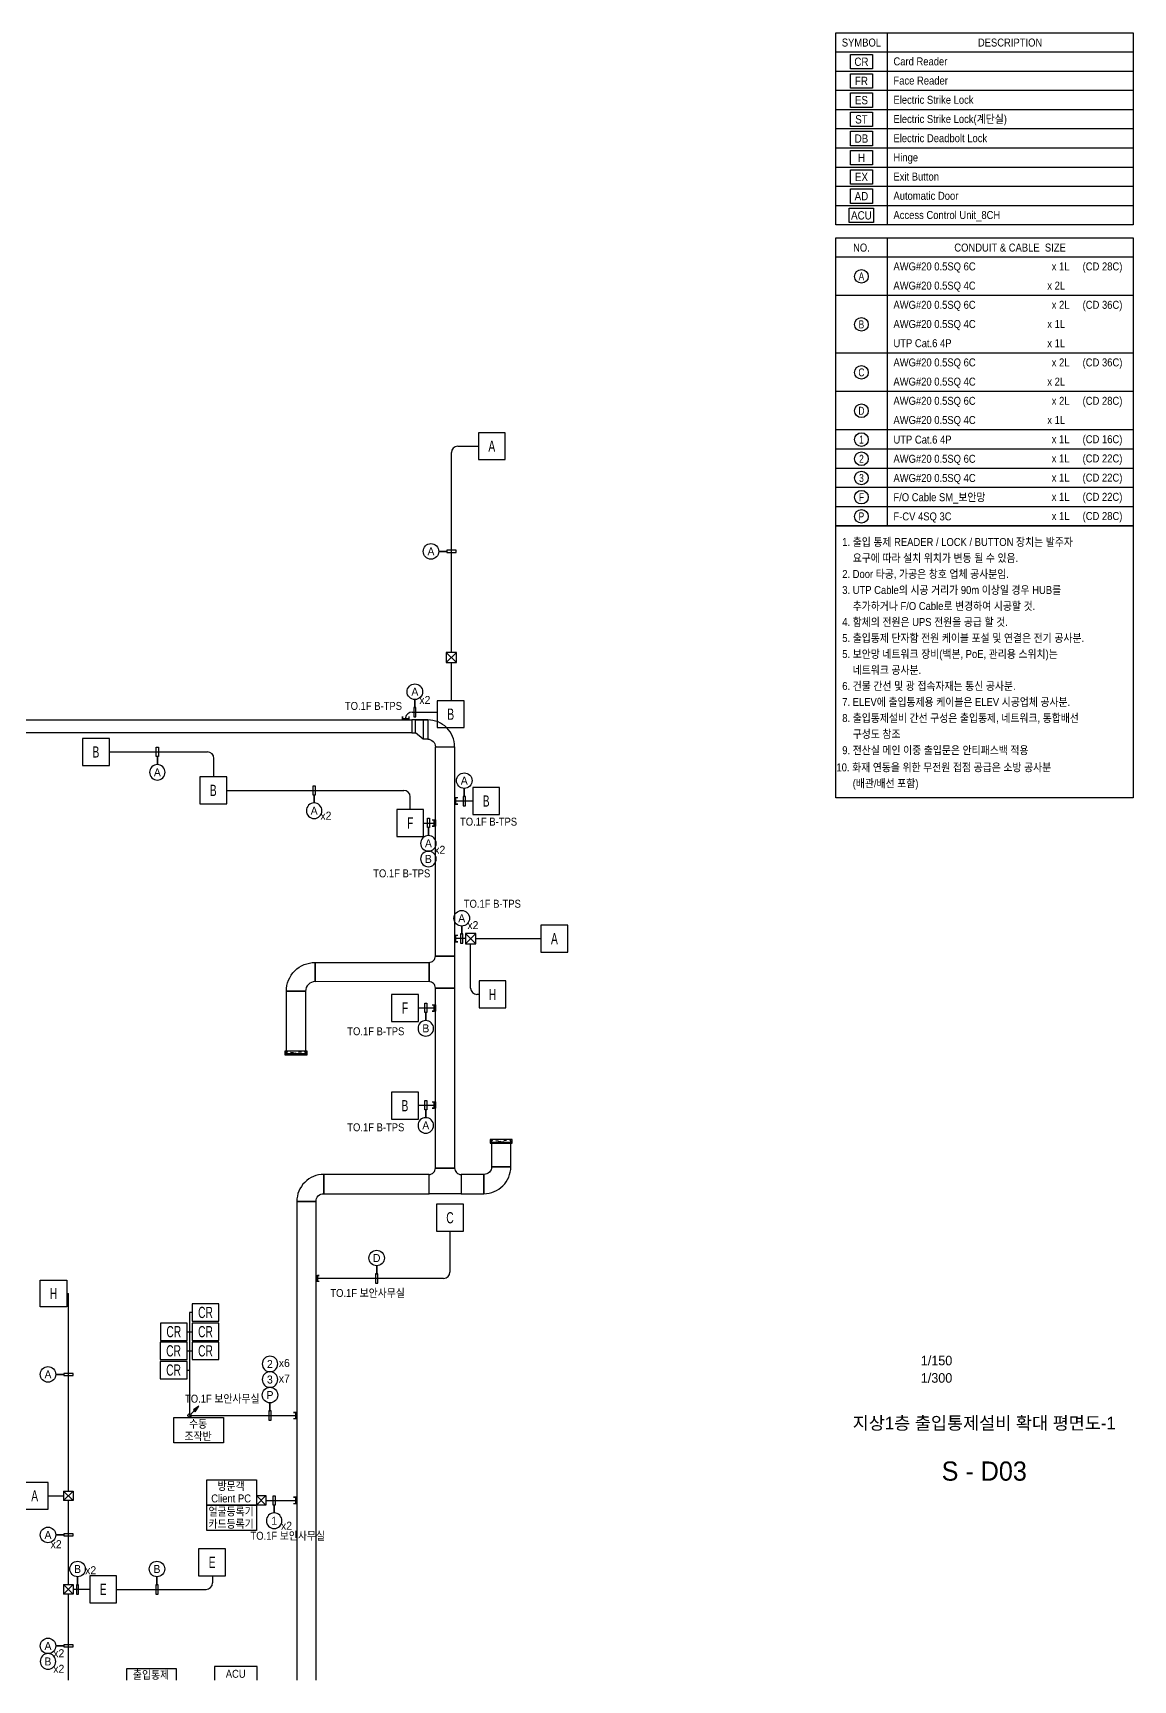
# Model space of a CAD drawing. Header units: millimetres. Extents: x 88230 to 502050, y -351975 to 882900.
# Drawn here: x 324339 to 375900, y -348850 to -271650 of the extents above; entities that cross this region are included whole.
import ezdxf
from ezdxf.enums import TextEntityAlignment as Align

# ---------------------------------------------------------------- set-up
doc = ezdxf.new("R2010")
doc.units = ezdxf.units.MM
doc.header["$LTSCALE"] = 150
doc.linetypes.add('D1', pattern=[3, 1, -1, 1])
for name, color, linetype in [('------16 CCTV', 3, 'Continuous'), ('-----20 General Symbol', 3, 'Continuous'), ('-----27 Communication Cable Tray', 2, 'Continuous'), ('-----29 Cable Schedule', 1, 'Continuous'), ('-----29 Indicator', 1, 'Continuous'), ('-----30 Text', 2, 'Continuous'), ('-----41 Drawing Title', 2, 'Continuous'), ('-----42 Drawing Number', 2, 'Continuous'), ('-----43 Drawing Scale', 3, 'Continuous'), ('4', 4, 'Continuous')]:
    doc.layers.add(name, color=color, linetype=linetype)
doc.styles.add('ELEC', font='')
doc.styles.get('ELEC').set_extended_font_data('Dotum')

# ---------------------------------------------------------------- blocks, each defined once
blk = doc.blocks.new('A$Cb6f7ff96')
at = {"layer": '-----20 General Symbol', "color": 1}
for points in [[(-29521, -10719), (-29521, -12079), (-31600, -12079), (-31600, -10719)], [(-29521, -12519), (-29521, -13879), (-31600, -13879), (-31600, -12519)], [(-29521, -14319), (-29521, -15679), (-31600, -15679), (-31600, -14319)], [(-29521, -16119), (-29521, -17479), (-31600, -17479), (-31600, -16119)], [(-29521, -17919), (-29521, -19279), (-31600, -19279), (-31600, -17919)], [(-29521, -19719), (-29521, -21079), (-31600, -21079), (-31600, -19719)], [(-29521, -21519), (-29521, -22879), (-31600, -22879), (-31600, -21519)], [(-29521, -23319), (-29521, -24679), (-31600, -24679), (-31600, -23319)], [(-29421, -25119), (-29421, -26479), (-31700, -26479), (-31700, -25119)]]:
    blk.add_lwpolyline(points, close=True, dxfattribs=at)
at = {"layer": '-----29 Cable Schedule', "color": 1}
for p, q in [((-28161, -8700), (-28161, -26719)), ((-5100, -12300), (-32961, -12300)), ((-5100, -14100), (-32961, -14100)), ((-5100, -15900), (-32961, -15900)), ((-5100, -17700), (-32961, -17700)), ((-5100, -19500), (-32961, -19500)), ((-5100, -21300), (-32961, -21300)), ((-5100, -21300), (-32961, -21300)), ((-5100, -23100), (-32961, -23100)), ((-5100, -23100), (-32961, -23100)), ((-5100, -24900), (-32961, -24900)), ((-5100, -24900), (-32961, -24900)), ((-28161, -27919), (-28161, -54919)), ((-5100, -33319), (-32961, -33319)), ((-5100, -38719), (-32961, -38719)), ((-5100, -42319), (-32961, -42319)), ((-5100, -45919), (-32961, -45919)), ((-5100, -47719), (-32961, -47719)), ((-5100, -49519), (-32961, -49519)), ((-5100, -51319), (-32961, -51319)), ((-5100, -53119), (-32961, -53119))]:
    blk.add_line(p, q, dxfattribs=at)
at = {"layer": '-----29 Cable Schedule', "color": 3}
for p, q in [((-5100, -10500), (-32961, -10500)), ((-5100, -29719), (-32961, -29719))]:
    blk.add_line(p, q, dxfattribs=at)
for points in [[(-5100, -26700), (-32961, -26700), (-32961, -8700), (-5100, -8700)], [(-5100, -54919), (-32961, -54919), (-32961, -27919), (-5100, -27919)], [(-5100, -80413), (-32961, -80413), (-32961, -54919), (-5100, -54919)]]:
    blk.add_lwpolyline(points, close=True, dxfattribs=at)
at = {"layer": '-----29 Indicator', "color": 1}
for centre in [(-30561, -31519), (-30561, -36019), (-30561, -40519), (-30561, -44119), (-30561, -46819), (-30561, -48619), (-30561, -50419), (-30561, -52219), (-30561, -54019)]:
    blk.add_circle(centre, 637, dxfattribs=at)
at = {"layer": '-----20 General Symbol', "color": 3, "style": 'ELEC', "width": 0.9}
for s, p in [('CR', (-30561, -11399)), ('FR', (-30561, -13199)), ('ES', (-30561, -14999)), ('ST', (-30561, -16799)), ('DB', (-30561, -18599)), ('H', (-30561, -20399)), ('EX', (-30561, -22199)), ('AD', (-30561, -23999)), ('ACU', (-30561, -25799))]:
    blk.add_text(s, height=780, dxfattribs=at).set_placement(p, align=Align.MIDDLE_CENTER)
at = {"layer": '-----30 Text', "color": 2, "style": 'ELEC', "width": 0.9}
for s, p in [('SYMBOL', (-30561, -9600)), ('DESCRIPTION', (-16630, -9600)), ('NO.', (-30561, -28819)), ('CONDUIT & CABLE  SIZE', (-16630, -28819))]:
    blk.add_text(s, height=750, dxfattribs=at).set_placement(p, align=Align.MIDDLE)
for s, p in [('Card Reader', (-27561, -11366)), ('Face Reader', (-27561, -13166)), ('Electric Strike Lock', (-27561, -14966)), ('Electric Strike Lock(계단실)', (-27561, -16766)), ('Electric Deadbolt Lock', (-27561, -18566)), ('Hinge', (-27561, -20366)), ('Exit Button', (-27561, -22166)), ('Automatic Door', (-27561, -23966)), ('Access Control Unit_8CH', (-27561, -25766)), ('AWG#20 0.5SQ 6C', (-27561, -30585)), ('AWG#20 0.5SQ 4C', (-27561, -32385)), ('AWG#20 0.5SQ 6C', (-27561, -34185)), ('AWG#20 0.5SQ 4C', (-27561, -35985)), ('UTP Cat.6 4P', (-27561, -37785)), ('AWG#20 0.5SQ 6C', (-27561, -39585)), ('AWG#20 0.5SQ 4C', (-27561, -41385)), ('AWG#20 0.5SQ 6C', (-27561, -43185)), ('AWG#20 0.5SQ 4C', (-27561, -44985)), ('UTP Cat.6 4P', (-27561, -46819)), ('AWG#20 0.5SQ 6C', (-27561, -48619)), ('AWG#20 0.5SQ 4C', (-27561, -50419)), ('F/O Cable SM_보안망', (-27561, -52219)), ('F-CV 4SQ 3C', (-27561, -54019)), ('1. 출입 통제 READER / LOCK / BUTTON 장치는 발주자', (-32361, -56419)), ('    요구에 따라 설치 위치가 변동 될 수 있음.', (-32361, -57919)), ('2. Door 타공, 가공은 창호 업체 공사분임.', (-32361, -59419)), ('3. UTP Cable의 시공 거리가 90m 이상일 경우 HUB를', (-32361, -60919)), ('    추가하거나 F/O Cable로 변경하여 시공할 것.', (-32361, -62419)), ('4. 함체의 전원은 UPS 전원을 공급 할 것.', (-32361, -63919)), ('5. 출입통제 단자함 전원 케이블 포설 및 연결은 전기 공사분.', (-32361, -65419)), ('5. 보안망 네트워크 장비(백본, PoE, 관리용 스위치)는', (-32361, -66919)), ('6. 건물 간선 및 광 접속자재는 통신 공사분.', (-32361, -69919)), ('    네트워크 공사분.', (-32361, -68419)), ('7. ELEV에 출입통제용 케이블은 ELEV 시공업체 공사분.', (-32361, -71419)), ('8. 출입통제설비 간선 구성은 출입통제, 네트워크, 통합배선', (-32361, -72919)), ('    구성도 참조', (-32361, -74419)), ('9. 전산실 메인 이중 출입문은 안티패스백 적용', (-32361, -75937)), ('10. 화재 연동을 위한 무전원 접점 공급은 소방 공사분', (-32905, -77545)), ('    (배관/배선 포함)', (-32361, -79045))]:
    blk.add_text(s, height=750, dxfattribs=at).set_placement(p, align=Align.MIDDLE_LEFT)
for s, p in [('x 1L     (CD 28C)', (-6100, -30585)), ('x 2L     ', (-10242, -32385)), ('x 2L     (CD 36C)', (-6100, -34185)), ('x 1L     ', (-10242, -35985)), ('x 1L     ', (-10242, -37785)), ('x 2L     (CD 36C)', (-6100, -39585)), ('x 2L     ', (-10242, -41385)), ('x 2L     (CD 28C)', (-6100, -43185)), ('x 1L     ', (-10242, -44985)), ('x 1L     (CD 16C)', (-6100, -46785)), ('x 1L     (CD 22C)', (-6100, -48585)), ('x 1L     (CD 22C)', (-6100, -50385)), ('x 1L     (CD 22C)', (-6100, -52185)), ('x 1L     (CD 28C)', (-6100, -53985))]:
    blk.add_text(s, height=750, dxfattribs=at).set_placement(p, align=Align.MIDDLE_RIGHT)
at = {"layer": '-----30 Text', "transparency": 33554687, "style": 'ELEC', "width": 0.8}
for s, p in [('A', (-30561, -31519)), ('B', (-30561, -36019)), ('C', (-30561, -40519)), ('D', (-30561, -44119)), ('1', (-30561, -46819)), ('2', (-30561, -48619)), ('3', (-30561, -50419)), ('F', (-30561, -52219)), ('P', (-30561, -54019))]:
    blk.add_text(s, height=750, dxfattribs=at).set_placement(p, align=Align.MIDDLE_CENTER)
blk = doc.blocks.new('O08')
blk.add_hatch(color=256).paths.add_polyline_path([(120, 51), (-120, 51), (-120, 0), (120, 0)])
blk.add_lwpolyline([(120, 127.5), (120, 0), (-120, 0), (-120, 127.5), (-120, 51), (120, 51)])
blk = doc.blocks.new('O01')
blk.add_hatch(color=256).paths.add_polyline_path([(-149, -218), (-218, -149), (-368, -368)])
blk.add_line((-46, -46), (-184, -184))
blk.add_lwpolyline([(-368, -368), (-149, -218), (-218, -149), (-368, -368)])
blk.add_circle((0, 0), 65)
for p in [(-65, 0), (-65, 0), (0, 65), (0, 65), (65, 0), (65, 0), (0, -65), (0, -65)]:
    blk.add_point(p)
blk = doc.blocks.new('BOX')
at = {"layer": '-----20 General Symbol'}
for p, q in [((200, 200), (-200, -200)), ((-200, 200), (200, -200))]:
    blk.add_line(p, q, dxfattribs=at)
blk.add_lwpolyline([(-200, 200), (200, 200), (200, -200), (-200, -200)], close=True, dxfattribs=at)
blk = doc.blocks.new('GOK_A')
at = {"layer": '-----20 General Symbol', "color": 1}
blk.add_lwpolyline([(272950, 44280), (274750, 44280), (274750, 46080), (272950, 46080)], close=True, dxfattribs=at)
at = {"layer": '-----20 General Symbol', "color": 3, "style": 'ELEC', "width": 0.7}
blk.add_text('A', height=750, dxfattribs=at).set_placement((273850, 45180), align=Align.MIDDLE_CENTER)
blk = doc.blocks.new('GOK_F')
at = {"layer": '-----20 General Symbol', "color": 1}
blk.add_lwpolyline([(275670, 41850), (277470, 41850), (277470, 43650), (275670, 43650)], close=True, dxfattribs=at)
at = {"layer": '-----20 General Symbol', "color": 3, "style": 'ELEC', "width": 0.7}
blk.add_text('F', height=750, dxfattribs=at).set_placement((276570, 42750), align=Align.MIDDLE_CENTER)
blk = doc.blocks.new('GOK_B')
at = {"layer": '-----20 General Symbol', "color": 1}
blk.add_lwpolyline([(272950, 41850), (274750, 41850), (274750, 43650), (272950, 43650)], close=True, dxfattribs=at)
at = {"layer": '-----20 General Symbol', "color": 3, "style": 'ELEC', "width": 0.7}
blk.add_text('B', height=750, dxfattribs=at).set_placement((273850, 42750), align=Align.MIDDLE_CENTER)
blk = doc.blocks.new('GOK_H')
at = {"layer": '-----20 General Symbol', "color": 1}
blk.add_lwpolyline([(139470, -259730), (140730, -259730), (140730, -258470), (139470, -258470)], close=True, dxfattribs=at)
at = {"layer": '-----20 General Symbol', "color": 3, "style": 'ELEC', "width": 0.7}
blk.add_text('H', height=525, dxfattribs=at).set_placement((140100, -259100), align=Align.MIDDLE_CENTER)
blk = doc.blocks.new('A$Cfacc77e0')
at = {"layer": '-----20 General Symbol', "color": 1}
blk.add_lwpolyline([(0, 0), (1260, 0), (1260, 810), (0, 810)], close=True, dxfattribs=at)
at = {"layer": '-----20 General Symbol', "color": 3, "style": 'ELEC', "width": 0.7}
blk.add_text('CR', height=525, dxfattribs=at).set_placement((630, 410), align=Align.MIDDLE_CENTER)
blk = doc.blocks.new('GOK_C')
at = {"layer": '-----20 General Symbol', "color": 1}
blk.add_lwpolyline([(114698, -205929), (115958, -205929), (115958, -204669), (114698, -204669)], close=True, dxfattribs=at)
at = {"layer": '-----20 General Symbol', "color": 3, "style": 'ELEC', "width": 0.7}
blk.add_text('C', height=525, dxfattribs=at).set_placement((115328, -205299), align=Align.MIDDLE_CENTER)
blk = doc.blocks.new('A$C533477cd')
at = {"layer": '-----27 Communication Cable Tray', "color": 1, "elevation": 0}
blk.add_lwpolyline([(200, -2581), (0, -2581), (0, -3731), (200, -3731), (200, -2581)], dxfattribs=at)
at = {"layer": '-----27 Communication Cable Tray', "color": 1, "linetype": 'D1', "elevation": 0}
for points in [[(200, -2581), (0, -3731)], [(200, -3731), (0, -2581)]]:
    blk.add_lwpolyline(points, dxfattribs=at)
at = {"layer": '-----27 Communication Cable Tray', "elevation": 0}
for points in [[(50, -2631), (0, -2631), (0, -3681), (50, -3681), (50, -2631)], [(150, -2706), (150, -2656), (50, -2656), (50, -3656), (150, -3656), (150, -3606)]]:
    blk.add_lwpolyline(points, dxfattribs=at)
blk = doc.blocks.new('GOK_E')
at = {"layer": '-----20 General Symbol', "color": 1}
blk.add_lwpolyline([(275670, 44280), (277470, 44280), (277470, 46080), (275670, 46080)], close=True, dxfattribs=at)
at = {"layer": '-----20 General Symbol', "color": 3, "style": 'ELEC', "width": 0.7}
blk.add_text('E', height=750, dxfattribs=at).set_placement((276570, 45180), align=Align.MIDDLE_CENTER)

msp = doc.modelspace()

# ---------------------------------------------------------------- linework, layer by layer
at = {"layer": '------16 CCTV', "elevation": 0}
for points in [[(325775, -339990), (325775, -340440), (326225, -339990), (326225, -340440), (325775, -339990), (326225, -339990), (326225, -340440), (325775, -340440)], [(334810, -340203), (334810, -340653), (335260, -340203), (335260, -340653), (334810, -340203), (335260, -340203), (335260, -340653), (334810, -340653)], [(325775, -344375), (325775, -344825), (326225, -344375), (326225, -344825), (325775, -344375), (326225, -344375), (326225, -344825), (325775, -344825)]]:
    msp.add_lwpolyline(points, dxfattribs=at)
at = {"layer": '-----20 General Symbol', "color": 1}
for p, q in [((328736, -348307), (331057, -348307)), ((328736, -348850), (328736, -348307)), ((331057, -348307), (331057, -348850)), ((334843, -348219), (332843, -348219)), ((332843, -348219), (332843, -348850)), ((334843, -348850), (334843, -348219))]:
    msp.add_line(p, q, dxfattribs=at)
at = {"layer": '-----20 General Symbol', "color": 1, "elevation": 0}
for points in [[(330943, -336544), (333264, -336544), (333264, -337735), (330943, -337735)], [(332489, -339462), (334810, -339462), (334810, -340653), (332489, -340653)], [(332489, -340653), (334810, -340653), (334810, -341845), (332489, -341845)]]:
    msp.add_lwpolyline(points, close=True, dxfattribs=at)
at = {"layer": '-----27 Communication Cable Tray', "elevation": 0}
for points in [[(342092, -304448), (275808, -304449), (275808, -303849), (342092, -303848)], [(344102, -305108), (344103, -314916), (343203, -314916), (343202, -305108)], [(337566, -315217), (342903, -315216), (342903, -316116), (337566, -316117)], [(344103, -316416), (344104, -324853), (343204, -324853), (343203, -316416)], [(336217, -319517), (336219, -316564), (337119, -316564), (337117, -319517)], [(346736, -324793), (346736, -323693), (345836, -323693), (345836, -324793)], [(342903, -325153), (337967, -325153), (337967, -326053), (342903, -326053)], [(345476, -325153), (344403, -325153), (344403, -326053), (345476, -326053)]]:
    msp.add_lwpolyline(points, close=True, dxfattribs=at)
for points in [[(342842, -303848), (342092, -303848), (342092, -304448), (342271, -304448), (342271, -303848), (342621, -303848), (342621, -304748), (342271, -304448), (342271, -303848), (342842, -303848), (342842, -304748), (342621, -304748)], [(337607, -348850), (337607, -326413), (336707, -326413), (336707, -348850)]]:
    msp.add_lwpolyline(points, dxfattribs=at)
for points in [[(342842, -304748), (342842, -304748, -0.414214), (343202, -305108), (343202, -305108), (344102, -305108, 0.414214), (342842, -303848)], [(343203, -314916), (344103, -314916), (344103, -314916), (344103, -316416), (343203, -316416, 0.414214), (342903, -316116), (342903, -315216), (342903, -315216, 0.414214)], [(337566, -316115), (337566, -316115, 0.414214), (337117, -316564), (337117, -316564), (336219, -316564, -0.414214), (337566, -315217)], [(344403, -325153), (344403, -326053), (344403, -326053), (342903, -326053), (342903, -325153, 0.414214), (343203, -324853), (344103, -324853), (344103, -324853, 0.414214)], [(345836, -324793), (345836, -324793, -0.414214), (345476, -325153), (345476, -325153), (345476, -326053, 0.414214), (346736, -324793)], [(337607, -326413), (337607, -326413, -0.414214), (337967, -326053), (337967, -326053), (337967, -325153, 0.414214), (336707, -326413)]]:
    msp.add_lwpolyline(points, format="xyb", close=True, dxfattribs=at)
at = {"layer": '-----29 Indicator', "color": 1}
for points in [[(343359, -295950), (343732, -295950), (343732, -296001), (344168, -296001), (344168, -295898), (343732, -295898), (343732, -295975), (343732, -295950), (343359, -295950, -0.414214), (342994, -296314, -0.414214), (342630, -295950, -0.414214), (342994, -295585, -0.414214), (343359, -295950, -0.151042)], [(330169, -305940), (330169, -305568), (330117, -305568), (330117, -305132), (330220, -305132), (330220, -305568), (330143, -305568), (330169, -305568), (330169, -305940, 0.414214), (329804, -306305, 0.414214), (330169, -306670, 0.414214), (330533, -306305, 0.414214), (330169, -305940, 0.151042)], [(344555, -307059), (344555, -307432), (344504, -307432), (344504, -307868), (344607, -307868), (344607, -307432), (344530, -307432), (344555, -307432), (344555, -307059, -0.414214), (344191, -306694, -0.414214), (344555, -306330, -0.414214), (344920, -306694, -0.414214), (344555, -307059, -0.151042)], [(337519, -307740), (337519, -307368), (337467, -307368), (337467, -306932), (337570, -306932), (337570, -307368), (337493, -307368), (337519, -307368), (337519, -307740, 0.414214), (337154, -308105, 0.414214), (337519, -308470, 0.414214), (337883, -308105, 0.414214), (337519, -307740, 0.151042)], [(342875, -309270), (342875, -308897), (342824, -308897), (342824, -308461), (342926, -308461), (342926, -308897), (342849, -308897), (342875, -308897), (342875, -309270, 0.414214), (342510, -309635, 0.414214), (342875, -310000, 0.414214), (343240, -309635, 0.414214), (342875, -309270, 0.151042)], [(344435, -313509), (344435, -313881), (344384, -313881), (344384, -314318), (344487, -314318), (344487, -313881), (344410, -313881), (344435, -313881), (344435, -313509, -0.414214), (344071, -313144, -0.414214), (344435, -312779, -0.414214), (344800, -313144, -0.414214), (344435, -313509, -0.151042)], [(342752, -317940), (342752, -317568), (342701, -317568), (342701, -317132), (342803, -317132), (342803, -317568), (342726, -317568), (342752, -317568), (342752, -317940, 0.414214), (342387, -318305, 0.414214), (342752, -318670, 0.414214), (343117, -318305, 0.414214), (342752, -317940, 0.151042)], [(342752, -322491), (342752, -322118), (342701, -322118), (342701, -321682), (342804, -321682), (342804, -322118), (342727, -322118), (342752, -322118), (342752, -322491, 0.414214), (342387, -322856, 0.414214), (342752, -323220, 0.414214), (343117, -322856, 0.414214), (342752, -322491, 0.151042)], [(340449, -329434), (340449, -329807), (340397, -329807), (340397, -330243), (340500, -330243), (340500, -329807), (340423, -329807), (340449, -329807), (340449, -329434, -0.414214), (340084, -329069, -0.414214), (340449, -328705, -0.414214), (340814, -329069, -0.414214), (340449, -329434, -0.151042)], [(335449, -335859), (335449, -336232), (335397, -336232), (335397, -336668), (335500, -336668), (335500, -336232), (335423, -336232), (335449, -336232), (335449, -335859, -0.414214), (335084, -335494, -0.414214), (335449, -335130, -0.414214), (335813, -335494, -0.414214), (335449, -335859, -0.151042)], [(326429, -344009), (326429, -344382), (326377, -344382), (326377, -344818), (326480, -344818), (326480, -344382), (326403, -344382), (326429, -344382), (326429, -344009, -0.414214), (326064, -343644, -0.414214), (326429, -343280, -0.414214), (326794, -343644, -0.414214), (326429, -344009, -0.151042)], [(330152, -344009), (330152, -344382), (330101, -344382), (330101, -344818), (330203, -344818), (330203, -344382), (330126, -344382), (330152, -344382), (330152, -344009, -0.414214), (329787, -343644, -0.414214), (330152, -343280, -0.414214), (330517, -343644, -0.414214), (330152, -344009, -0.151042)]]:
    msp.add_lwpolyline(points, format="xyb", dxfattribs=at)
at = {"layer": '-----29 Indicator', "color": 1, "elevation": 0}
for points in [[(342239, -302891), (342239, -303264), (342187, -303264), (342187, -303700), (342290, -303700), (342290, -303264), (342213, -303264), (342239, -303264), (342239, -302891, -0.414214), (341874, -302526, -0.414214), (342239, -302161, -0.414214), (342603, -302526, -0.414214), (342239, -302891, -0.151042)], [(325409, -334526), (325782, -334526), (325782, -334577), (326218, -334577), (326218, -334475), (325782, -334475), (325782, -334552), (325782, -334526), (325409, -334526, -0.414214), (325044, -334891, -0.414214), (324680, -334526, -0.414214), (325044, -334161, -0.414214), (325409, -334526, -0.151042)], [(335645, -341019), (335645, -340646), (335593, -340646), (335593, -340210), (335696, -340210), (335696, -340646), (335619, -340646), (335645, -340646), (335645, -341019, 0.414214), (335280, -341384, 0.414214), (335645, -341749, 0.414214), (336010, -341384, 0.414214), (335645, -341019, 0.151042)], [(325409, -342046), (325782, -342046), (325782, -342097), (326218, -342097), (326218, -341995), (325782, -341995), (325782, -342072), (325782, -342046), (325409, -342046, -0.414214), (325044, -342411, -0.414214), (324680, -342046, -0.414214), (325044, -341681, -0.414214), (325409, -342046, -0.151042)], [(325409, -347248), (325782, -347248), (325782, -347300), (326218, -347300), (326218, -347197), (325782, -347197), (325782, -347274), (325782, -347248), (325409, -347248, -0.414214), (325044, -347613, -0.414214), (324680, -347248, -0.414214), (325044, -346883, -0.414214), (325409, -347248, -0.151042)]]:
    msp.add_lwpolyline(points, format="xyb", dxfattribs=at)
at = {"layer": '-----29 Indicator'}
for centre, start, end in [((342875, -310365), 90, 180), ((342875, -310365), 0, 90), ((342875, -310365), 180, 270), ((342875, -310365), 270, 0), ((335449, -334035), 90, 180), ((335449, -334035), 180, 270), ((335449, -334035), 0, 90), ((335449, -334035), 270, 0), ((335449, -334765), 90, 180), ((335449, -334765), 180, 270), ((335449, -334765), 0, 90), ((335449, -334765), 270, 0), ((325044, -347978), 90, 180), ((325044, -347978), 180, 270), ((325044, -347978), 0, 90), ((325044, -347978), 270, 0)]:
    msp.add_arc(centre, 365, start, end, dxfattribs=at)
at = {"layer": '4'}
for p, q in [((344250, -291020), (345215, -291020)), ((343950, -300682), (343950, -291320)), ((343950, -302950), (343950, -301162)), ((341806, -303750), (341806, -303848)), ((342105, -303482), (343309, -303482)), ((327920, -305350), (332520, -305350)), ((332820, -306520), (332820, -305650)), ((333420, -307150), (341720, -307150)), ((342020, -308050), (342020, -307450)), ((344950, -307650), (344103, -307650)), ((342650, -308680), (343203, -308680)), ((344610, -314099), (344103, -314100)), ((345090, -314099), (348150, -314099)), ((344850, -316415), (344850, -314339)), ((345250, -316715), (345150, -316715)), ((342404, -317350), (343203, -317350)), ((342404, -321900), (343204, -321900)), ((343885, -327812), (343885, -329725)), ((343585, -330025), (337607, -330025)), ((325930, -330730), (326000, -330730)), ((326000, -339990), (326000, -330730)), ((331797, -331625), (331680, -331625)), ((331680, -336450), (336707, -336450)), ((325050, -340215), (325775, -340215)), ((326000, -344375), (326000, -340440)), ((335260, -340428), (336707, -340428)), ((332756, -343964), (332756, -344300)), ((326000, -348850), (326000, -344825)), ((327001, -344600), (326225, -344600)), ((328261, -344600), (332456, -344600))]:
    msp.add_line(p, q, dxfattribs=at)
for points in [[(331680, -331625), (331680, -336450)], [(331571, -332525), (331797, -332525)], [(331571, -333425), (331797, -333425)], [(331571, -334325), (331680, -334325)]]:
    msp.add_lwpolyline(points, dxfattribs=at)
for centre, start, end in [((344250, -291320), 90, 180), ((342105, -303782), 90, 173.92226), ((332520, -305650), 0, 90), ((341720, -307450), 0, 90), ((345150, -316415), 180, 270), ((343585, -329725), 270, 0), ((332456, -344300), 270, 0)]:
    msp.add_arc(centre, 300, start, end, dxfattribs=at)

# ---------------------------------------------------------------- block references
at = {"layer": '------16 CCTV', "lineweight": 0, "extrusion": (0, 0, -1), "xscale": 1.2, "yscale": 1.2, "zscale": -1.2}
for p in [(-343950, -300922), (-344850, -314099)]:
    msp.add_blockref('BOX', p, dxfattribs=at)
at = {"layer": '-----20 General Symbol', "xscale": 0.6999999999970896, "yscale": 0.6999999999970896, "zscale": 0.6999999999970896}
for name, p in [('GOK_A', (154150, -322646)), ('GOK_B', (152225, -333505)), ('GOK_B', (135595, -335275)), ('GOK_B', (141095, -337075)), ('GOK_B', (153885, -337575)), ('GOK_F', (148421, -338605)), ('GOK_A', (157085, -345725)), ('GOK_F', (148175, -347275)), ('GOK_B', (150079, -351855)), ('GOK_A', (132725, -371841)), ('GOK_E', (139137, -374960)), ('GOK_E', (134032, -376226))]:
    msp.add_blockref(name, p, dxfattribs=at)
at = {"layer": '-----20 General Symbol'}
for name, p in [('GOK_H', (205780, -57615)), ('GOK_C', (228557, -121883)), ('A$Cfacc77e0', (331797, -332030)), ('A$Cfacc77e0', (330311, -332930)), ('A$Cfacc77e0', (331797, -332930)), ('A$Cfacc77e0', (330301, -333830)), ('A$Cfacc77e0', (331797, -333830)), ('A$Cfacc77e0', (330301, -334730))]:
    msp.add_blockref(name, p, dxfattribs=at)
at = {"layer": '-----20 General Symbol', "xscale": -1}
msp.add_blockref('GOK_H', (465400, -71630), dxfattribs=at)
at = {"layer": '-----20 General Symbol', "xscale": 1.199999999953434, "yscale": 1.199999999953434, "zscale": 1.199999999953434, "rotation": 180}
msp.add_blockref('O01', (331680, -336450), dxfattribs=at)
at = {"layer": '-----29 Cable Schedule', "xscale": 0.5, "yscale": 0.5, "zscale": 0.5}
msp.add_blockref('A$Cb6f7ff96', (378450, -267300), dxfattribs=at)
at = {"xscale": 0.8999999999999999, "yscale": 0.8999999999999999, "zscale": 0.8999999999999999}
for p, rotation in [((333827, -319549, 0), 89.99999999999999), ((343443, -323693), 90)]:
    msp.add_blockref('A$C533477cd', p, dxfattribs=dict(at, rotation=rotation))
at = {"layer": '4', "xscale": 1.199999999953434, "yscale": 1.199999999953434, "zscale": 1.199999999953434}
msp.add_blockref('O08', (341806, -303848), dxfattribs=at)
at = {"layer": '4', "yscale": 1.199999999953434, "zscale": 1.199999999953434}
for p, xscale, rotation in [((344104, -307650), -1.199999999953434, 270), ((343203, -308680), 1.199999999953434, 90), ((344104, -314100), -1.199999999953434, 270), ((343203, -317350), 1.199999999953434, 90), ((343204, -321900), 1.199999999953434, 90), ((337607, -330025), 1.199999999953434, 270), ((336707, -336450), -1.199999999953434, 90), ((336707, -340428), -1.199999999953434, 90)]:
    msp.add_blockref('O08', p, dxfattribs=dict(at, xscale=xscale, rotation=rotation))

# ---------------------------------------------------------------- texts
at = {"layer": '-----20 General Symbol', "color": 3, "style": 'ELEC', "width": 0.9}
for s, p in [('조작반', (332080, -337419)), ('수동', (332080, -336841)), ('방문객', (333627, -339759)), ('Client PC', (333627, -340337)), ('얼굴등록기', (333627, -340951)), ('카드등록기', (333627, -341528)), ('출입통제', (329874, -348604)), ('ACU', (333843, -348556, 0))]:
    msp.add_text(s, height=375, dxfattribs=at).set_placement(p, align=Align.MIDDLE_CENTER)
at = {"layer": '-----30 Text', "style": 'ELEC'}
for s, p in [('A', (342994, -295950)), ('A', (342239, -302526)), ('A', (330169, -306305)), ('A', (344555, -306694)), ('A', (337519, -308105)), ('A', (342875, -309635)), ('B', (342871, -310365)), ('A', (344435, -313144)), ('B', (342752, -318305)), ('A', (342752, -322856)), ('D', (340449, -329069)), ('2', (335444, -334035)), ('A', (325044, -334526)), ('3', (335444, -334765)), ('P', (335449, -335494)), ('1', (335645, -341384)), ('A', (325044, -342046)), ('B', (326429, -343644)), ('B', (330152, -343644)), ('A', (325044, -347248)), ('B', (325040, -347978))]:
    msp.add_text(s, height=375, dxfattribs=at).set_placement(p, align=Align.MIDDLE)
for s, p in [('x2', (342449, -303103)), ('x2', (337811, -308526)), ('x2', (343147, -310124)), ('x2', (344700, -313655)), ('x6', (335861, -334176)), ('x7', (335861, -334906)), ('x2', (335964, -341805)), ('x2', (325167, -342671)), ('x2', (326786, -343891)), ('x2', (325291, -347780)), ('x2', (325291, -348510))]:
    msp.add_text(s, height=375, dxfattribs=at).set_placement(p)
at = {"layer": '-----41 Drawing Title', "style": 'ELEC'}
msp.add_text('지상1층 출입통제설비 확대 평면도-1', height=600, dxfattribs=at).set_placement((368925, -336805), align=Align.MIDDLE_CENTER)
at = {"layer": '-----42 Drawing Number', "style": 'ELEC'}
msp.add_text('S - D03', height=900, dxfattribs=at).set_placement((368925, -339055), align=Align.MIDDLE_CENTER)
at = {"layer": '-----43 Drawing Scale', "style": 'ELEC'}
for s, p in [('1/150', (366690, -333875)), ('1/300', (366690, -334690))]:
    msp.add_text(s, height=450, dxfattribs=at).set_placement(p, align=Align.MIDDLE_CENTER)
at = {"style": 'ELEC', "width": 0.9}
for s, p in [('TO.1F B-TPS', (340298, -303193, 0)), ('TO.1F B-TPS', (345693, -308617, 0)), ('TO.1F B-TPS', (341625, -311040, 0)), ('TO.1F B-TPS', (345871, -312464, 0)), ('TO.1F B-TPS', (340408, -318442)), ('TO.1F B-TPS', (340408, -322942)), ('TO.1F 보안사무실', (340023, -330699)), ('TO.1F 보안사무실', (333214, -335653)), ('TO.1F 보안사무실', (336281, -342078))]:
    msp.add_text(s, height=375, dxfattribs=at).set_placement(p, align=Align.MIDDLE)

doc.saveas('drawing.dxf')
